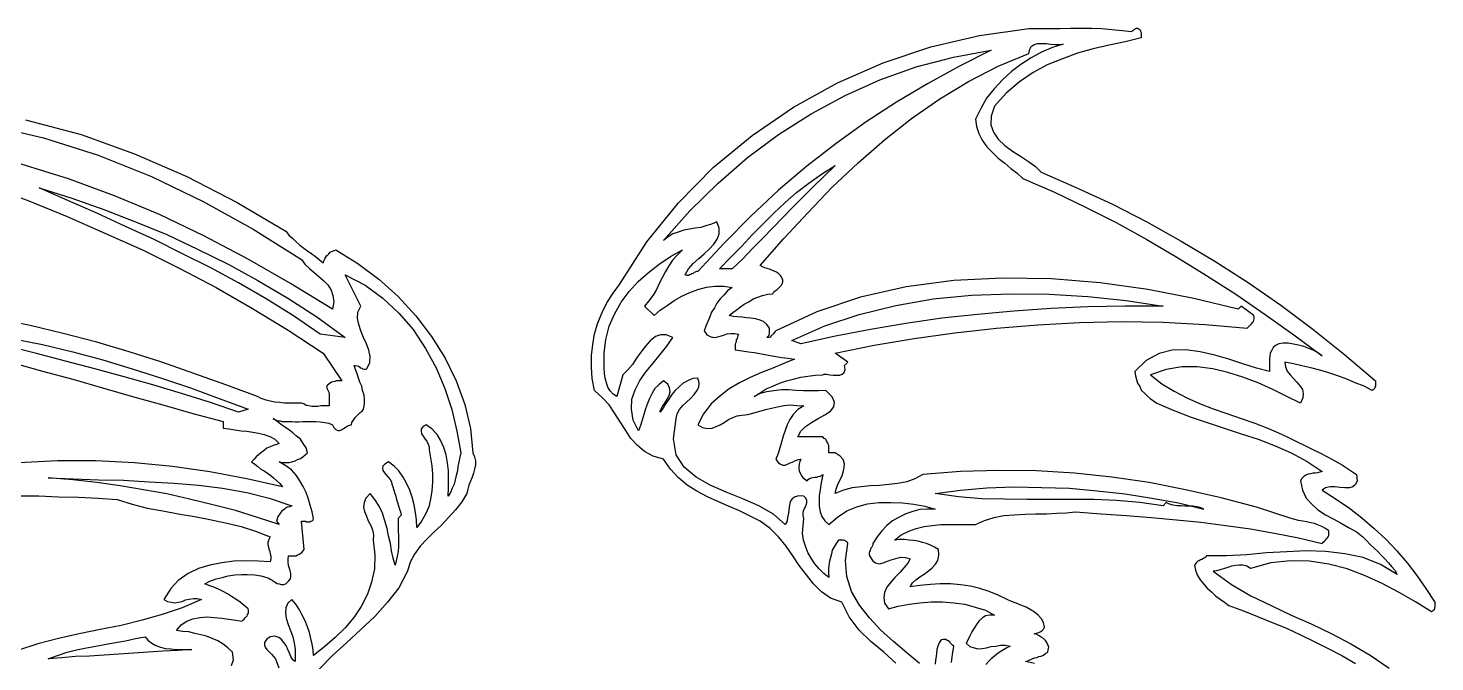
# Model space of a CAD drawing. Extents: x 0.04 to 6.89, y 0.04 to 9.01.
# Drawn here: x 3.519 to 6.503, y 7.662 to 9.007 of the extents above; entities that cross this region are included whole.
import ezdxf

# ---------------------------------------------------------------- set-up
doc = ezdxf.new("R2010")
doc.units = 0
doc.layers.add('1', color=7, linetype='Continuous')

msp = doc.modelspace()

# ---------------------------------------------------------------- linework, layer by layer
for points in [[(5.36, 7.659), (5.334, 7.682), (5.307, 7.705), (5.282, 7.729), (5.261, 7.757), (5.245, 7.788), (5.221, 7.797), (5.202, 7.81), (5.185, 7.827), (5.17, 7.846), (5.155, 7.866), (5.141, 7.887), (5.127, 7.907), (5.111, 7.927), (5.093, 7.945), (5.072, 7.96), (5.051, 7.971), (5.028, 7.982), (5.005, 7.992), (4.982, 8.002), (4.96, 8.012), (4.938, 8.024), (4.917, 8.037), (4.898, 8.053), (4.882, 8.071), (4.867, 8.092), (4.845, 8.098), (4.827, 8.108), (4.812, 8.121), (4.798, 8.136), (4.787, 8.153), (4.775, 8.171), (4.764, 8.189), (4.752, 8.207), (4.737, 8.223), (4.721, 8.238), (4.716, 8.263), (4.714, 8.287), (4.714, 8.312), (4.717, 8.335), (4.721, 8.358), (4.728, 8.381), (4.737, 8.403), (4.747, 8.424), (4.76, 8.444), (4.774, 8.463), (4.832, 8.553), (4.899, 8.636), (4.973, 8.712), (5.055, 8.779), (5.143, 8.839), (5.236, 8.891), (5.333, 8.933), (5.434, 8.967), (5.537, 8.991), (5.642, 9.006), (5.664, 9.006), (5.686, 9.006), (5.708, 9.006), (5.73, 9.007), (5.753, 9.007), (5.775, 9.007), (5.797, 9.006), (5.818, 9.004), (5.84, 9.002), (5.86, 9)], [(5.86, 9), (5.862, 9.001), (5.863, 9.002), (5.865, 9.004), (5.866, 9.005), (5.868, 9.006), (5.87, 9.007), (5.872, 9.007), (5.874, 9.006), (5.876, 9.005), (5.877, 9.003), (5.879, 9.002), (5.879, 9), (5.88, 8.997), (5.88, 8.995), (5.88, 8.992), (5.88, 8.989), (5.88, 8.986), (5.846, 8.978), (5.812, 8.971), (5.778, 8.963), (5.745, 8.954), (5.713, 8.942), (5.681, 8.929), (5.651, 8.913), (5.622, 8.893), (5.594, 8.869), (5.569, 8.841), (5.562, 8.82), (5.561, 8.802), (5.567, 8.786), (5.577, 8.771), (5.591, 8.758), (5.607, 8.746), (5.624, 8.735), (5.641, 8.724), (5.656, 8.713), (5.668, 8.701), (5.744, 8.668), (5.819, 8.633), (5.892, 8.596), (5.965, 8.555), (6.036, 8.512), (6.107, 8.467), (6.176, 8.419), (6.244, 8.368), (6.311, 8.314), (6.377, 8.258), (6.377, 8.255), (6.377, 8.252), (6.377, 8.25), (6.377, 8.247), (6.376, 8.245), (6.375, 8.242), (6.374, 8.241), (6.372, 8.239), (6.37, 8.238), (6.353, 8.247), (6.334, 8.254), (6.316, 8.262), (6.297, 8.269), (6.278, 8.275), (6.259, 8.281), (6.24, 8.286), (6.221, 8.29), (6.203, 8.294), (6.185, 8.298), (6.186, 8.288), (6.19, 8.279), (6.196, 8.271), (6.203, 8.263), (6.21, 8.255), (6.217, 8.247), (6.222, 8.24), (6.224, 8.231), (6.223, 8.222), (6.218, 8.211), (6.189, 8.225), (6.159, 8.24), (6.128, 8.254), (6.096, 8.266), (6.064, 8.276), (6.032, 8.284), (5.999, 8.288), (5.966, 8.288), (5.933, 8.282), (5.9, 8.271), (5.924, 8.252), (5.95, 8.236), (5.977, 8.222), (6.004, 8.21), (6.033, 8.199), (6.062, 8.189), (6.092, 8.178), (6.121, 8.168), (6.15, 8.157), (6.178, 8.145), (6.194, 8.137), (6.211, 8.129), (6.227, 8.121), (6.243, 8.113), (6.259, 8.105), (6.275, 8.097), (6.291, 8.088), (6.307, 8.079), (6.322, 8.069), (6.337, 8.059), (6.338, 8.046), (6.335, 8.038), (6.329, 8.033), (6.322, 8.031), (6.312, 8.031), (6.302, 8.032), (6.291, 8.033), (6.281, 8.033), (6.271, 8.031), (6.264, 8.026), (6.294, 8.007), (6.322, 7.988), (6.348, 7.967), (6.374, 7.945), (6.399, 7.922), (6.422, 7.897), (6.444, 7.872), (6.465, 7.845), (6.484, 7.817), (6.503, 7.788), (6.503, 7.785), (6.503, 7.782), (6.503, 7.779), (6.502, 7.776), (6.502, 7.774), (6.501, 7.772), (6.5, 7.771), (6.498, 7.769), (6.496, 7.768), (6.462, 7.789), (6.427, 7.809), (6.391, 7.828), (6.354, 7.845), (6.317, 7.859), (6.278, 7.869), (6.237, 7.875), (6.197, 7.876), (6.155, 7.872), (6.112, 7.86), (6.104, 7.865), (6.096, 7.867), (6.088, 7.867), (6.08, 7.866), (6.072, 7.865), (6.064, 7.862), (6.057, 7.86), (6.048, 7.857), (6.04, 7.855), (6.033, 7.854), (6.072, 7.826), (6.113, 7.802), (6.156, 7.781), (6.198, 7.761), (6.241, 7.742), (6.283, 7.722), (6.325, 7.7), (6.366, 7.676), (6.406, 7.648)], [(3.514, 8.812), (3.632, 8.781), (3.745, 8.74), (3.856, 8.692), (3.963, 8.637), (4.066, 8.576), (4.073, 8.567), (4.081, 8.56), (4.088, 8.553), (4.096, 8.546), (4.104, 8.54), (4.112, 8.534), (4.121, 8.528), (4.129, 8.522), (4.137, 8.516), (4.145, 8.509), (4.147, 8.514), (4.149, 8.517), (4.151, 8.521), (4.153, 8.524), (4.155, 8.526), (4.157, 8.528), (4.16, 8.531), (4.163, 8.533), (4.167, 8.534), (4.172, 8.536), (4.219, 8.507), (4.263, 8.474), (4.304, 8.437), (4.342, 8.396), (4.375, 8.352), (4.404, 8.306), (4.427, 8.258), (4.446, 8.208), (4.458, 8.157), (4.463, 8.105), (4.466, 8.097), (4.468, 8.088), (4.468, 8.08), (4.466, 8.071), (4.464, 8.062), (4.461, 8.054), (4.458, 8.045), (4.454, 8.037), (4.452, 8.028), (4.45, 8.019), (4.439, 8.001), (4.426, 7.984), (4.411, 7.968), (4.396, 7.952), (4.38, 7.937), (4.365, 7.922), (4.351, 7.907), (4.339, 7.89), (4.33, 7.873), (4.324, 7.854), (4.306, 7.819), (4.282, 7.788), (4.255, 7.758), (4.225, 7.73), (4.195, 7.702), (4.165, 7.675), (4.137, 7.646)]]:
    msp.add_lwpolyline(points)
at = {"layer": '1'}
for points in [[(5.562, 8.96), (5.495, 8.926), (5.427, 8.889), (5.361, 8.85), (5.297, 8.808), (5.233, 8.762), (5.171, 8.714), (5.111, 8.663), (5.052, 8.608), (4.995, 8.55), (4.94, 8.49), (4.937, 8.49), (4.934, 8.489), (4.932, 8.488), (4.93, 8.486), (4.927, 8.485), (4.925, 8.484), (4.922, 8.483), (4.92, 8.482), (4.917, 8.482), (4.913, 8.483), (4.92, 8.496), (4.93, 8.507), (4.942, 8.518), (4.953, 8.528), (4.964, 8.538), (4.974, 8.548), (4.981, 8.559), (4.985, 8.57), (4.985, 8.582), (4.98, 8.596), (4.969, 8.591), (4.957, 8.587), (4.946, 8.584), (4.934, 8.582), (4.922, 8.58), (4.91, 8.578), (4.898, 8.574), (4.887, 8.57), (4.877, 8.564), (4.867, 8.556), (4.923, 8.619), (4.983, 8.678), (5.045, 8.732), (5.111, 8.781), (5.18, 8.825), (5.252, 8.864), (5.326, 8.897), (5.403, 8.925), (5.482, 8.945), (5.562, 8.96)], [(5.654, 7.658), (5.635, 7.662), (5.64, 7.664), (5.644, 7.666), (5.649, 7.668), (5.654, 7.67), (5.659, 7.671), (5.663, 7.673), (5.668, 7.674), (5.673, 7.676), (5.677, 7.679), (5.682, 7.682), (5.683, 7.687), (5.684, 7.693), (5.682, 7.698), (5.68, 7.703), (5.677, 7.707), (5.673, 7.711), (5.668, 7.714), (5.664, 7.717), (5.659, 7.72), (5.655, 7.721), (5.653, 7.721), (5.66, 7.723), (5.663, 7.724), (5.667, 7.726), (5.67, 7.728), (5.673, 7.731), (5.675, 7.735), (5.673, 7.745), (5.669, 7.753), (5.662, 7.761), (5.654, 7.767), (5.645, 7.773), (5.636, 7.778), (5.625, 7.782), (5.615, 7.786), (5.605, 7.79), (5.596, 7.794), (5.577, 7.803), (5.558, 7.811), (5.538, 7.817), (5.518, 7.822), (5.497, 7.825), (5.476, 7.827), (5.454, 7.827), (5.433, 7.826), (5.411, 7.824), (5.39, 7.821), (5.395, 7.829), (5.402, 7.836), (5.411, 7.842), (5.42, 7.848), (5.429, 7.855), (5.437, 7.861), (5.444, 7.869), (5.449, 7.877), (5.451, 7.888), (5.45, 7.9), (5.442, 7.905), (5.433, 7.909), (5.425, 7.913), (5.416, 7.915), (5.407, 7.918), (5.397, 7.919), (5.388, 7.92), (5.378, 7.921), (5.367, 7.921), (5.357, 7.92), (5.371, 7.931), (5.387, 7.939), (5.403, 7.945), (5.42, 7.949), (5.437, 7.951), (5.455, 7.953), (5.473, 7.953), (5.492, 7.953), (5.511, 7.953), (5.529, 7.953), (5.548, 7.962), (5.568, 7.968), (5.589, 7.972), (5.611, 7.974), (5.634, 7.975), (5.656, 7.976), (5.679, 7.976), (5.701, 7.977), (5.722, 7.978), (5.741, 7.98), (5.795, 7.976), (5.848, 7.972), (5.901, 7.968), (5.955, 7.963), (6.007, 7.958), (6.06, 7.951), (6.112, 7.944), (6.163, 7.935), (6.214, 7.925), (6.264, 7.913), (6.266, 7.916), (6.269, 7.918), (6.271, 7.92), (6.273, 7.923), (6.275, 7.925), (6.277, 7.927), (6.278, 7.93), (6.278, 7.933), (6.278, 7.936), (6.278, 7.94), (6.271, 7.945), (6.263, 7.949), (6.256, 7.952), (6.248, 7.955), (6.24, 7.957), (6.231, 7.959), (6.223, 7.96), (6.214, 7.962), (6.206, 7.964), (6.198, 7.966), (6.125, 7.99), (6.05, 8.01), (5.974, 8.027), (5.897, 8.042), (5.818, 8.054), (5.739, 8.062), (5.658, 8.067), (5.578, 8.068), (5.497, 8.066), (5.417, 8.059), (5.4, 8.05), (5.383, 8.044), (5.364, 8.04), (5.345, 8.038), (5.325, 8.036), (5.305, 8.035), (5.286, 8.033), (5.267, 8.031), (5.249, 8.026), (5.231, 8.019), (5.233, 8.028), (5.236, 8.037), (5.24, 8.046), (5.245, 8.055), (5.248, 8.064), (5.25, 8.074), (5.251, 8.082), (5.248, 8.091), (5.242, 8.098), (5.231, 8.105), (5.218, 8.105), (5.218, 8.11), (5.218, 8.113), (5.218, 8.117), (5.218, 8.121), (5.216, 8.124), (5.215, 8.127), (5.213, 8.131), (5.211, 8.134), (5.208, 8.136), (5.205, 8.139), (5.152, 8.139), (5.158, 8.151), (5.168, 8.161), (5.181, 8.17), (5.195, 8.178), (5.209, 8.186), (5.221, 8.194), (5.228, 8.203), (5.23, 8.213), (5.225, 8.224), (5.211, 8.238), (5.196, 8.237), (5.18, 8.237), (5.164, 8.237), (5.148, 8.238), (5.132, 8.239), (5.117, 8.239), (5.101, 8.237), (5.086, 8.235), (5.072, 8.231), (5.059, 8.225), (5.072, 8.233), (5.085, 8.241), (5.099, 8.247), (5.113, 8.253), (5.128, 8.258), (5.142, 8.262), (5.158, 8.266), (5.173, 8.268), (5.189, 8.27), (5.205, 8.271), (5.208, 8.272), (5.213, 8.272), (5.22, 8.271), (5.227, 8.27), (5.234, 8.27), (5.241, 8.27), (5.246, 8.272), (5.25, 8.276), (5.252, 8.282), (5.251, 8.291), (5.258, 8.298), (5.231, 8.317), (5.314, 8.334), (5.399, 8.348), (5.485, 8.36), (5.573, 8.37), (5.661, 8.377), (5.749, 8.382), (5.838, 8.384), (5.927, 8.383), (6.016, 8.378), (6.105, 8.37), (6.108, 8.373), (6.11, 8.375), (6.112, 8.377), (6.114, 8.379), (6.116, 8.382), (6.118, 8.384), (6.119, 8.387), (6.12, 8.39), (6.12, 8.393), (6.119, 8.397), (6.092, 8.417), (6.086, 8.41), (5.992, 8.433), (5.894, 8.452), (5.793, 8.466), (5.69, 8.475), (5.586, 8.476), (5.483, 8.471), (5.382, 8.458), (5.285, 8.436), (5.192, 8.405), (5.105, 8.364), (5.103, 8.362), (5.102, 8.36), (5.1, 8.358), (5.098, 8.356), (5.097, 8.355), (5.095, 8.353), (5.093, 8.351), (5.091, 8.35), (5.088, 8.35), (5.086, 8.35), (5.088, 8.352), (5.089, 8.353), (5.091, 8.355), (5.091, 8.357), (5.092, 8.359), (5.092, 8.362), (5.092, 8.365), (5.092, 8.367), (5.092, 8.37), (5.086, 8.378), (5.079, 8.384), (5.07, 8.388), (5.062, 8.39), (5.052, 8.391), (5.043, 8.392), (5.033, 8.393), (5.024, 8.394), (5.015, 8.395), (5.006, 8.397), (5.014, 8.403), (5.021, 8.408), (5.03, 8.415), (5.038, 8.421), (5.048, 8.426), (5.057, 8.432), (5.067, 8.436), (5.077, 8.439), (5.088, 8.442), (5.099, 8.443), (5.101, 8.447), (5.104, 8.449), (5.108, 8.452), (5.111, 8.455), (5.114, 8.458), (5.117, 8.461), (5.119, 8.464), (5.12, 8.468), (5.12, 8.472), (5.119, 8.476), (5.115, 8.482), (5.111, 8.486), (5.107, 8.489), (5.102, 8.491), (5.097, 8.493), (5.092, 8.495), (5.087, 8.497), (5.082, 8.498), (5.077, 8.5), (5.072, 8.503), (5.122, 8.56), (5.173, 8.615), (5.225, 8.669), (5.28, 8.721), (5.336, 8.77), (5.393, 8.815), (5.453, 8.857), (5.514, 8.894), (5.577, 8.926), (5.642, 8.953), (5.644, 8.962), (5.647, 8.968), (5.653, 8.972), (5.661, 8.974), (5.669, 8.974), (5.679, 8.974), (5.688, 8.973), (5.698, 8.972), (5.707, 8.972), (5.715, 8.973)], [(5.715, 8.973), (5.692, 8.966), (5.669, 8.956), (5.647, 8.944), (5.625, 8.93), (5.605, 8.915), (5.586, 8.897), (5.568, 8.878), (5.552, 8.858), (5.54, 8.836), (5.529, 8.814), (5.531, 8.798), (5.536, 8.783), (5.543, 8.769), (5.553, 8.755), (5.565, 8.743), (5.577, 8.731), (5.591, 8.72), (5.604, 8.709), (5.617, 8.699), (5.629, 8.688), (5.696, 8.659), (5.762, 8.627), (5.827, 8.594), (5.892, 8.558), (5.956, 8.521), (6.019, 8.482), (6.081, 8.442), (6.143, 8.399), (6.204, 8.356), (6.264, 8.311), (6.26, 8.314), (6.254, 8.318), (6.245, 8.323), (6.236, 8.327), (6.225, 8.331), (6.214, 8.334), (6.203, 8.336), (6.192, 8.338), (6.181, 8.338), (6.172, 8.337), (6.165, 8.333), (6.16, 8.329), (6.157, 8.323), (6.154, 8.317), (6.153, 8.311), (6.152, 8.305), (6.152, 8.298), (6.152, 8.291), (6.152, 8.284), (6.152, 8.278), (6.125, 8.285), (6.096, 8.294), (6.066, 8.304), (6.036, 8.313), (6.005, 8.32), (5.975, 8.324), (5.946, 8.323), (5.918, 8.316), (5.891, 8.301), (5.867, 8.278), (5.868, 8.269), (5.87, 8.261), (5.872, 8.253), (5.877, 8.246), (5.881, 8.238), (5.887, 8.232), (5.893, 8.226), (5.899, 8.221), (5.906, 8.216), (5.913, 8.211), (5.948, 8.196), (5.984, 8.182), (6.02, 8.17), (6.056, 8.158), (6.092, 8.146), (6.128, 8.134), (6.164, 8.12), (6.198, 8.105), (6.232, 8.087), (6.264, 8.066), (6.259, 8.064), (6.254, 8.063), (6.25, 8.062), (6.244, 8.062), (6.239, 8.061), (6.234, 8.06), (6.229, 8.058), (6.225, 8.055), (6.221, 8.051), (6.218, 8.046), (6.222, 8.026), (6.23, 8.009), (6.242, 7.996), (6.255, 7.984), (6.271, 7.974), (6.287, 7.965), (6.304, 7.956), (6.32, 7.947), (6.336, 7.938), (6.35, 7.927), (6.358, 7.919), (6.366, 7.911), (6.374, 7.903), (6.382, 7.896), (6.389, 7.888), (6.397, 7.88), (6.405, 7.872), (6.411, 7.864), (6.418, 7.856), (6.423, 7.847), (6.388, 7.868), (6.351, 7.883), (6.312, 7.891), (6.272, 7.896), (6.23, 7.897), (6.189, 7.895), (6.146, 7.893), (6.104, 7.889), (6.061, 7.887), (6.019, 7.887), (6.017, 7.884), (6.014, 7.882), (6.012, 7.881), (6.009, 7.879), (6.006, 7.878), (6.003, 7.876), (6, 7.875), (5.997, 7.872), (5.995, 7.87), (5.993, 7.867), (5.995, 7.856), (5.999, 7.846), (6.005, 7.836), (6.012, 7.827), (6.02, 7.818), (6.029, 7.81), (6.038, 7.802), (6.048, 7.795), (6.057, 7.788), (6.066, 7.781), (6.097, 7.77), (6.127, 7.758), (6.158, 7.745), (6.188, 7.733), (6.218, 7.719), (6.247, 7.705), (6.277, 7.69), (6.306, 7.675), (6.335, 7.658)], [(3.434, 8.802), (3.552, 8.774), (3.668, 8.737), (3.781, 8.692), (3.891, 8.639), (3.997, 8.58), (4.099, 8.516)], [(4.099, 8.516), (4.106, 8.506), (4.116, 8.497), (4.126, 8.488), (4.136, 8.48), (4.146, 8.471), (4.155, 8.462), (4.162, 8.451), (4.166, 8.439), (4.168, 8.426), (4.165, 8.41), (4.076, 8.465), (3.985, 8.517), (3.892, 8.566), (3.798, 8.611), (3.703, 8.651), (3.605, 8.687), (3.505, 8.718)], [(5.231, 8.715), (5.208, 8.693), (5.185, 8.671), (5.163, 8.649), (5.141, 8.627), (5.12, 8.605), (5.099, 8.583), (5.078, 8.561), (5.056, 8.539), (5.035, 8.517), (5.013, 8.496), (4.986, 8.496), (5.009, 8.52), (5.033, 8.544), (5.055, 8.568), (5.078, 8.591), (5.101, 8.614), (5.125, 8.637), (5.149, 8.658), (5.175, 8.678), (5.202, 8.697), (5.231, 8.715)], [(3.439, 8.671), (3.521, 8.64), (3.602, 8.607), (3.682, 8.572), (3.762, 8.536), (3.841, 8.497), (3.918, 8.456), (3.995, 8.412), (4.071, 8.366), (4.145, 8.317), (4.185, 8.258), (4.181, 8.258), (4.177, 8.258), (4.173, 8.258), (4.17, 8.257), (4.166, 8.256), (4.163, 8.255), (4.16, 8.253), (4.157, 8.251), (4.154, 8.248), (4.152, 8.245), (4.154, 8.241), (4.156, 8.237), (4.157, 8.234), (4.158, 8.23), (4.158, 8.226), (4.158, 8.222), (4.158, 8.218), (4.158, 8.213), (4.158, 8.209), (4.158, 8.205), (4.152, 8.205), (4.146, 8.205), (4.14, 8.205), (4.134, 8.204), (4.127, 8.204), (4.121, 8.204), (4.115, 8.205), (4.109, 8.206), (4.104, 8.209), (4.099, 8.211), (4.091, 8.211), (4.082, 8.211), (4.073, 8.211), (4.063, 8.211), (4.053, 8.212), (4.043, 8.213), (4.033, 8.215), (4.024, 8.217), (4.014, 8.221), (4.006, 8.225), (3.939, 8.25), (3.871, 8.274), (3.803, 8.298), (3.734, 8.32), (3.665, 8.34), (3.594, 8.359), (3.524, 8.376), (3.451, 8.39)], [(4.192, 8.35), (4.139, 8.357), (4.082, 8.396), (4.024, 8.432), (3.966, 8.466), (3.907, 8.498), (3.847, 8.528), (3.787, 8.558), (3.726, 8.586), (3.665, 8.614), (3.604, 8.641), (3.543, 8.668), (3.612, 8.646), (3.68, 8.622), (3.747, 8.596), (3.814, 8.569), (3.879, 8.538), (3.944, 8.506), (4.007, 8.471), (4.07, 8.434), (4.132, 8.394), (4.192, 8.35)], [(5.41, 7.658), (5.383, 7.681), (5.355, 7.705), (5.328, 7.729), (5.304, 7.755), (5.283, 7.782), (5.266, 7.811), (5.256, 7.843), (5.253, 7.877), (5.258, 7.913), (5.257, 7.915), (5.255, 7.917), (5.253, 7.918), (5.251, 7.919), (5.249, 7.92), (5.246, 7.92), (5.244, 7.92), (5.241, 7.92), (5.238, 7.92), (5.233, 7.913), (5.229, 7.906), (5.225, 7.899), (5.223, 7.891), (5.221, 7.883), (5.219, 7.875), (5.218, 7.867), (5.217, 7.858), (5.217, 7.85), (5.218, 7.841), (5.207, 7.849), (5.197, 7.859), (5.188, 7.87), (5.18, 7.882), (5.173, 7.894), (5.168, 7.907), (5.164, 7.92), (5.162, 7.935), (5.163, 7.95), (5.165, 7.966), (5.163, 7.972), (5.163, 7.977), (5.164, 7.982), (5.166, 7.987), (5.168, 7.991), (5.17, 7.996), (5.171, 8), (5.171, 8.004), (5.169, 8.009), (5.165, 8.013), (5.154, 8.014), (5.146, 8.012), (5.14, 8.008), (5.136, 8.002), (5.134, 7.994), (5.133, 7.985), (5.132, 7.977), (5.13, 7.968), (5.129, 7.96), (5.125, 7.953), (5.1, 7.975), (5.069, 7.993), (5.035, 8.008), (5, 8.022), (4.966, 8.037), (4.936, 8.054), (4.911, 8.075), (4.894, 8.101), (4.888, 8.135), (4.894, 8.178), (4.896, 8.188), (4.901, 8.197), (4.908, 8.206), (4.916, 8.213), (4.924, 8.221), (4.932, 8.229), (4.938, 8.237), (4.942, 8.245), (4.943, 8.254), (4.94, 8.264), (4.929, 8.263), (4.919, 8.259), (4.909, 8.253), (4.901, 8.246), (4.892, 8.238), (4.885, 8.229), (4.878, 8.219), (4.872, 8.21), (4.866, 8.2), (4.86, 8.192), (4.86, 8.194), (4.862, 8.199), (4.865, 8.204), (4.87, 8.211), (4.875, 8.219), (4.879, 8.227), (4.881, 8.235), (4.88, 8.243), (4.876, 8.251), (4.867, 8.258), (4.857, 8.25), (4.849, 8.242), (4.843, 8.232), (4.837, 8.221), (4.833, 8.21), (4.829, 8.199), (4.825, 8.187), (4.822, 8.175), (4.818, 8.163), (4.814, 8.152), (4.803, 8.175), (4.799, 8.198), (4.8, 8.219), (4.807, 8.239), (4.817, 8.259), (4.83, 8.278), (4.845, 8.296), (4.86, 8.314), (4.874, 8.332), (4.887, 8.35), (4.873, 8.356), (4.861, 8.356), (4.85, 8.352), (4.839, 8.343), (4.829, 8.332), (4.819, 8.319), (4.81, 8.306), (4.801, 8.293), (4.791, 8.281), (4.781, 8.271), (4.768, 8.225), (4.76, 8.23), (4.754, 8.237), (4.749, 8.245), (4.746, 8.254), (4.743, 8.264), (4.742, 8.274), (4.741, 8.285), (4.741, 8.296), (4.741, 8.307), (4.741, 8.317), (4.745, 8.346), (4.752, 8.374), (4.763, 8.4), (4.777, 8.425), (4.794, 8.448), (4.813, 8.469), (4.835, 8.488), (4.858, 8.506), (4.882, 8.522), (4.907, 8.536)], [(4.907, 8.536), (4.896, 8.525), (4.886, 8.514), (4.878, 8.502), (4.871, 8.49), (4.865, 8.478), (4.858, 8.465), (4.852, 8.452), (4.845, 8.44), (4.836, 8.428), (4.827, 8.417), (4.847, 8.397), (4.86, 8.408), (4.875, 8.418), (4.89, 8.429), (4.906, 8.438), (4.923, 8.446), (4.94, 8.452), (4.958, 8.457), (4.976, 8.459), (4.995, 8.459), (5.013, 8.456), (5.003, 8.449), (4.995, 8.44), (4.987, 8.432), (4.98, 8.423), (4.975, 8.413), (4.969, 8.404), (4.965, 8.394), (4.961, 8.384), (4.957, 8.374), (4.953, 8.364), (4.959, 8.356), (4.966, 8.352), (4.973, 8.35), (4.979, 8.351), (4.987, 8.353), (4.994, 8.355), (5.002, 8.358), (5.01, 8.359), (5.018, 8.359), (5.026, 8.357), (5.025, 8.354), (5.024, 8.351), (5.023, 8.348), (5.021, 8.345), (5.021, 8.341), (5.02, 8.338), (5.019, 8.335), (5.019, 8.331), (5.019, 8.328), (5.019, 8.324), (5.034, 8.322), (5.047, 8.32), (5.059, 8.318), (5.071, 8.316), (5.082, 8.314), (5.094, 8.312), (5.105, 8.31), (5.118, 8.308), (5.131, 8.306), (5.145, 8.304), (5.122, 8.295), (5.099, 8.285), (5.075, 8.276), (5.051, 8.265), (5.028, 8.254), (5.006, 8.241), (4.986, 8.225), (4.968, 8.209), (4.952, 8.188), (4.94, 8.165), (4.95, 8.159), (4.96, 8.157), (4.97, 8.158), (4.979, 8.161), (4.987, 8.165), (4.996, 8.17), (5.005, 8.176), (5.014, 8.18), (5.023, 8.184), (5.033, 8.185), (5.046, 8.187), (5.059, 8.19), (5.071, 8.194), (5.084, 8.197), (5.096, 8.2), (5.109, 8.203), (5.122, 8.206), (5.136, 8.207), (5.15, 8.206), (5.165, 8.205), (5.152, 8.197), (5.142, 8.187), (5.135, 8.176), (5.129, 8.165), (5.125, 8.153), (5.121, 8.141), (5.117, 8.128), (5.114, 8.116), (5.11, 8.104), (5.105, 8.092), (5.11, 8.085), (5.115, 8.081), (5.12, 8.079), (5.125, 8.079), (5.13, 8.081), (5.136, 8.084), (5.142, 8.086), (5.147, 8.089), (5.153, 8.091), (5.158, 8.092), (5.156, 8.087), (5.155, 8.081), (5.154, 8.076), (5.154, 8.072), (5.155, 8.067), (5.157, 8.062), (5.159, 8.058), (5.162, 8.054), (5.166, 8.05), (5.172, 8.046), (5.174, 8.049), (5.177, 8.051), (5.181, 8.052), (5.184, 8.053), (5.188, 8.054), (5.192, 8.054), (5.195, 8.055), (5.199, 8.056), (5.202, 8.057), (5.205, 8.059), (5.203, 8.049), (5.201, 8.038), (5.199, 8.027), (5.197, 8.015), (5.197, 8.003), (5.197, 7.992), (5.199, 7.98), (5.203, 7.97), (5.209, 7.961), (5.218, 7.953), (5.236, 7.969), (5.256, 7.982), (5.277, 7.991), (5.3, 7.997), (5.324, 8), (5.349, 8), (5.374, 7.999), (5.398, 7.996), (5.421, 7.992), (5.443, 7.986), (5.427, 7.986), (5.411, 7.985), (5.396, 7.981), (5.381, 7.976), (5.367, 7.969), (5.353, 7.961), (5.341, 7.951), (5.33, 7.94), (5.32, 7.927), (5.311, 7.913), (5.311, 7.911), (5.31, 7.908), (5.309, 7.905), (5.307, 7.903), (5.306, 7.901), (5.305, 7.898), (5.304, 7.896), (5.303, 7.893), (5.303, 7.89), (5.304, 7.887), (5.31, 7.877), (5.317, 7.872), (5.325, 7.87), (5.333, 7.872), (5.342, 7.875), (5.35, 7.878), (5.36, 7.881), (5.37, 7.884), (5.38, 7.883), (5.39, 7.88), (5.385, 7.871), (5.377, 7.861), (5.368, 7.851), (5.358, 7.841), (5.349, 7.831), (5.341, 7.82), (5.336, 7.809), (5.334, 7.798), (5.336, 7.786), (5.344, 7.774), (5.365, 7.78), (5.388, 7.784), (5.411, 7.787), (5.435, 7.789), (5.459, 7.789), (5.483, 7.787), (5.506, 7.784), (5.528, 7.778), (5.55, 7.771), (5.569, 7.761), (5.559, 7.761), (5.55, 7.759), (5.543, 7.754), (5.536, 7.748), (5.531, 7.741), (5.526, 7.733), (5.521, 7.725), (5.517, 7.717), (5.513, 7.709), (5.509, 7.701), (5.517, 7.694), (5.526, 7.691), (5.534, 7.689), (5.543, 7.69), (5.552, 7.691), (5.562, 7.694), (5.572, 7.695), (5.582, 7.697), (5.592, 7.697), (5.602, 7.695), (5.595, 7.691), (5.588, 7.687), (5.581, 7.683), (5.574, 7.678), (5.568, 7.673), (5.562, 7.668), (5.556, 7.662), (5.551, 7.656)], [(3.951, 7.654), (3.955, 7.666), (3.953, 7.682), (3.943, 7.691), (3.933, 7.699), (3.922, 7.706), (3.91, 7.711), (3.898, 7.716), (3.886, 7.719), (3.873, 7.722), (3.86, 7.725), (3.847, 7.726), (3.834, 7.728), (3.844, 7.74), (3.856, 7.748), (3.869, 7.753), (3.884, 7.756), (3.899, 7.757), (3.914, 7.756), (3.93, 7.754), (3.945, 7.752), (3.96, 7.75), (3.973, 7.748), (3.975, 7.75), (3.978, 7.752), (3.98, 7.755), (3.982, 7.757), (3.984, 7.759), (3.985, 7.762), (3.987, 7.765), (3.987, 7.768), (3.987, 7.771), (3.986, 7.774), (3.978, 7.781), (3.969, 7.788), (3.96, 7.795), (3.951, 7.8), (3.942, 7.806), (3.933, 7.811), (3.923, 7.816), (3.913, 7.82), (3.903, 7.824), (3.894, 7.827), (3.905, 7.833), (3.918, 7.838), (3.931, 7.841), (3.944, 7.844), (3.958, 7.846), (3.972, 7.847), (3.985, 7.847), (4, 7.846), (4.013, 7.844), (4.026, 7.841), (4.03, 7.839), (4.033, 7.837), (4.037, 7.835), (4.041, 7.832), (4.044, 7.83), (4.048, 7.828), (4.052, 7.827), (4.056, 7.826), (4.061, 7.826), (4.066, 7.827), (4.072, 7.833), (4.076, 7.838), (4.077, 7.843), (4.077, 7.849), (4.075, 7.855), (4.074, 7.86), (4.072, 7.866), (4.071, 7.873), (4.071, 7.879), (4.072, 7.887), (4.076, 7.887), (4.08, 7.887), (4.084, 7.887), (4.088, 7.887), (4.091, 7.889), (4.094, 7.89), (4.098, 7.892), (4.1, 7.894), (4.103, 7.897), (4.105, 7.9), (4.099, 7.96), (4.102, 7.96), (4.105, 7.96), (4.108, 7.96), (4.11, 7.959), (4.114, 7.959), (4.117, 7.959), (4.119, 7.96), (4.122, 7.961), (4.124, 7.963), (4.125, 7.966), (4.122, 7.98), (4.118, 7.994), (4.114, 8.007), (4.109, 8.021), (4.103, 8.034), (4.096, 8.046), (4.088, 8.058), (4.078, 8.069), (4.066, 8.078), (4.052, 8.086), (4.06, 8.085), (4.067, 8.085), (4.073, 8.085), (4.079, 8.086), (4.086, 8.088), (4.091, 8.091), (4.097, 8.093), (4.102, 8.097), (4.107, 8.101), (4.112, 8.105), (4.109, 8.116), (4.103, 8.125), (4.097, 8.134), (4.089, 8.141), (4.081, 8.148), (4.072, 8.155), (4.062, 8.161), (4.054, 8.167), (4.046, 8.173), (4.039, 8.178), (4.043, 8.176), (4.046, 8.175), (4.05, 8.173), (4.054, 8.173), (4.058, 8.172), (4.062, 8.172), (4.066, 8.172), (4.07, 8.172), (4.075, 8.172), (4.079, 8.172), (4.086, 8.171), (4.093, 8.171), (4.102, 8.172), (4.111, 8.172), (4.12, 8.172), (4.13, 8.172), (4.139, 8.171), (4.149, 8.17), (4.157, 8.168), (4.165, 8.165), (4.168, 8.159), (4.172, 8.155), (4.176, 8.153), (4.18, 8.153), (4.184, 8.154), (4.188, 8.157), (4.192, 8.159), (4.196, 8.162), (4.201, 8.164), (4.205, 8.165), (4.206, 8.17), (4.209, 8.174), (4.211, 8.177), (4.213, 8.18), (4.216, 8.183), (4.218, 8.185), (4.221, 8.188), (4.224, 8.191), (4.228, 8.194), (4.231, 8.198), (4.233, 8.209), (4.233, 8.219), (4.232, 8.228), (4.229, 8.238), (4.227, 8.247), (4.223, 8.255), (4.22, 8.264), (4.217, 8.273), (4.214, 8.282), (4.211, 8.291), (4.214, 8.291), (4.217, 8.29), (4.22, 8.289), (4.222, 8.288), (4.224, 8.286), (4.227, 8.285), (4.229, 8.284), (4.232, 8.283), (4.235, 8.283), (4.238, 8.284), (4.244, 8.297), (4.245, 8.31), (4.242, 8.323), (4.237, 8.337), (4.231, 8.35), (4.225, 8.364), (4.221, 8.378), (4.218, 8.391), (4.219, 8.404), (4.225, 8.417), (4.192, 8.483), (4.234, 8.461), (4.272, 8.434), (4.306, 8.402), (4.336, 8.367), (4.362, 8.327), (4.385, 8.286), (4.403, 8.242), (4.418, 8.197), (4.429, 8.151), (4.437, 8.105)], [(5.927, 8.417), (5.846, 8.417), (5.767, 8.415), (5.689, 8.412), (5.61, 8.406), (5.533, 8.399), (5.457, 8.391), (5.381, 8.38), (5.306, 8.367), (5.232, 8.353), (5.158, 8.337), (5.139, 8.344), (5.209, 8.375), (5.282, 8.399), (5.36, 8.418), (5.439, 8.432), (5.52, 8.44), (5.603, 8.443), (5.685, 8.442), (5.767, 8.437), (5.848, 8.429), (5.927, 8.417)], [(3.986, 8.198), (3.966, 8.192), (3.906, 8.212), (3.845, 8.231), (3.784, 8.25), (3.723, 8.267), (3.661, 8.284), (3.599, 8.3), (3.537, 8.316), (3.475, 8.332), (3.413, 8.348), (3.35, 8.364), (3.418, 8.358), (3.485, 8.348), (3.55, 8.335), (3.614, 8.32), (3.678, 8.303), (3.74, 8.284), (3.802, 8.264), (3.864, 8.243), (3.925, 8.221), (3.986, 8.198)], [(3.485, 8.297), (3.55, 8.279), (3.614, 8.262), (3.677, 8.243), (3.741, 8.225), (3.805, 8.207), (3.869, 8.189), (3.933, 8.172), (3.933, 8.158), (3.945, 8.156), (3.958, 8.154), (3.971, 8.152), (3.983, 8.151), (3.996, 8.149), (4.008, 8.147), (4.02, 8.144), (4.032, 8.14), (4.043, 8.134), (4.052, 8.125), (4.046, 8.123), (4.039, 8.121), (4.033, 8.118), (4.026, 8.115), (4.021, 8.111), (4.015, 8.107), (4.009, 8.102), (4.003, 8.097), (3.998, 8.091), (3.993, 8.086), (4, 8.081), (4.007, 8.076), (4.013, 8.071), (4.02, 8.067), (4.027, 8.062), (4.034, 8.057), (4.04, 8.052), (4.047, 8.046), (4.053, 8.04), (4.059, 8.033), (3.983, 8.05), (3.905, 8.065), (3.826, 8.076), (3.745, 8.084), (3.663, 8.088), (3.582, 8.088), (3.5, 8.084)], [(4.437, 8.105), (4.435, 8.096), (4.433, 8.086), (4.431, 8.076), (4.43, 8.067), (4.427, 8.057), (4.425, 8.048), (4.423, 8.039), (4.419, 8.03), (4.415, 8.021), (4.41, 8.013), (4.411, 8.031), (4.411, 8.049), (4.411, 8.067), (4.409, 8.084), (4.406, 8.101), (4.401, 8.117), (4.394, 8.132), (4.387, 8.144), (4.376, 8.156), (4.364, 8.165), (4.357, 8.161), (4.353, 8.156), (4.353, 8.151), (4.354, 8.146), (4.357, 8.141), (4.361, 8.135), (4.365, 8.13), (4.368, 8.124), (4.37, 8.118), (4.37, 8.112), (4.373, 8.095), (4.376, 8.078), (4.377, 8.06), (4.377, 8.043), (4.376, 8.025), (4.373, 8.007), (4.369, 7.991), (4.362, 7.975), (4.354, 7.96), (4.344, 7.947), (4.343, 7.963), (4.341, 7.979), (4.338, 7.995), (4.334, 8.011), (4.329, 8.026), (4.322, 8.041), (4.315, 8.054), (4.306, 8.067), (4.296, 8.077), (4.284, 8.086), (4.276, 8.081), (4.272, 8.077), (4.271, 8.073), (4.272, 8.068), (4.275, 8.063), (4.278, 8.059), (4.283, 8.054), (4.287, 8.049), (4.29, 8.044), (4.291, 8.039), (4.293, 8.033), (4.295, 8.026), (4.297, 8.019), (4.299, 8.013), (4.301, 8.006), (4.303, 8), (4.305, 7.993), (4.307, 7.986), (4.309, 7.98), (4.311, 7.973), (4.304, 7.966), (4.304, 7.959), (4.304, 7.949), (4.304, 7.939), (4.305, 7.929), (4.305, 7.918), (4.305, 7.907), (4.304, 7.896), (4.302, 7.886), (4.3, 7.876), (4.298, 7.867), (4.294, 7.882), (4.29, 7.897), (4.288, 7.913), (4.284, 7.929), (4.281, 7.945), (4.276, 7.961), (4.271, 7.977), (4.264, 7.992), (4.255, 8.006), (4.245, 8.019), (4.236, 8.009), (4.232, 8), (4.231, 7.99), (4.233, 7.981), (4.237, 7.971), (4.241, 7.961), (4.246, 7.951), (4.25, 7.942), (4.252, 7.931), (4.251, 7.92), (4.255, 7.889), (4.254, 7.859), (4.248, 7.831), (4.239, 7.805), (4.226, 7.779), (4.21, 7.756), (4.192, 7.734), (4.171, 7.713), (4.149, 7.694), (4.125, 7.675), (4.124, 7.687), (4.122, 7.699), (4.119, 7.711), (4.116, 7.724), (4.112, 7.736), (4.107, 7.749), (4.101, 7.761), (4.095, 7.772), (4.087, 7.784), (4.079, 7.794), (4.07, 7.786), (4.066, 7.776), (4.065, 7.765), (4.067, 7.754), (4.071, 7.741), (4.076, 7.728), (4.081, 7.715), (4.084, 7.702), (4.086, 7.688), (4.086, 7.675), (4.086, 7.662), (4.081, 7.666), (4.077, 7.673), (4.074, 7.68), (4.07, 7.688), (4.067, 7.696), (4.062, 7.703), (4.057, 7.709), (4.051, 7.713), (4.043, 7.716), (4.033, 7.715), (4.025, 7.709), (4.021, 7.703), (4.021, 7.698), (4.022, 7.693), (4.026, 7.688), (4.031, 7.683), (4.036, 7.678), (4.04, 7.673), (4.044, 7.668), (4.046, 7.662), (4.051, 7.649)], [(4.079, 7.993), (4.074, 7.991), (4.069, 7.99), (4.065, 7.987), (4.061, 7.984), (4.057, 7.981), (4.055, 7.978), (4.052, 7.974), (4.049, 7.97), (4.048, 7.965), (4.046, 7.96), (4.052, 7.953), (4.006, 7.968), (3.959, 7.983), (3.911, 7.995), (3.862, 8.007), (3.814, 8.018), (3.764, 8.027), (3.715, 8.035), (3.665, 8.042), (3.614, 8.048), (3.562, 8.052), (3.615, 8.05), (3.669, 8.048), (3.722, 8.047), (3.776, 8.044), (3.829, 8.041), (3.881, 8.037), (3.932, 8.03), (3.983, 8.021), (4.031, 8.009), (4.079, 7.993)], [(6.013, 7.986), (6.005, 7.989), (5.998, 7.991), (5.99, 7.992), (5.981, 7.992), (5.973, 7.992), (5.964, 7.993), (5.956, 7.993), (5.948, 7.994), (5.94, 7.996), (5.933, 8), (5.927, 7.993), (5.877, 8), (5.828, 8.004), (5.78, 8.006), (5.732, 8.006), (5.685, 8.006), (5.638, 8.006), (5.59, 8.007), (5.542, 8.008), (5.493, 8.012), (5.443, 8.019), (5.497, 8.026), (5.553, 8.031), (5.61, 8.033), (5.669, 8.032), (5.728, 8.03), (5.787, 8.025), (5.846, 8.018), (5.903, 8.009), (5.959, 7.999), (6.013, 7.986)], [(3.5, 8.014), (3.542, 8.014), (3.584, 8.012), (3.626, 8.011), (3.668, 8.009), (3.708, 8.006), (3.74, 7.996), (3.772, 7.988), (3.805, 7.982), (3.838, 7.976), (3.872, 7.97), (3.905, 7.964), (3.938, 7.957), (3.971, 7.949), (4.002, 7.939), (4.033, 7.927), (4.03, 7.921), (4.028, 7.915), (4.028, 7.911), (4.029, 7.906), (4.03, 7.901), (4.032, 7.896), (4.033, 7.891), (4.034, 7.886), (4.034, 7.88), (4.033, 7.874), (4.008, 7.875), (3.982, 7.876), (3.956, 7.875), (3.93, 7.872), (3.905, 7.867), (3.881, 7.86), (3.859, 7.849), (3.838, 7.834), (3.822, 7.817), (3.807, 7.794), (3.815, 7.79), (3.823, 7.788), (3.831, 7.787), (3.838, 7.788), (3.846, 7.79), (3.853, 7.793), (3.861, 7.795), (3.87, 7.796), (3.878, 7.796), (3.887, 7.794), (3.846, 7.776), (3.804, 7.762), (3.761, 7.75), (3.717, 7.739), (3.672, 7.73), (3.628, 7.721), (3.584, 7.711), (3.54, 7.7), (3.497, 7.686)], [(3.768, 7.715), (3.774, 7.707), (3.782, 7.701), (3.79, 7.696), (3.8, 7.693), (3.811, 7.69), (3.822, 7.689), (3.833, 7.688), (3.844, 7.688), (3.856, 7.688), (3.867, 7.688), (3.836, 7.686), (3.805, 7.684), (3.774, 7.682), (3.743, 7.68), (3.712, 7.678), (3.681, 7.676), (3.65, 7.674), (3.62, 7.673), (3.591, 7.67), (3.562, 7.668), (3.582, 7.675), (3.602, 7.682), (3.622, 7.687), (3.643, 7.691), (3.663, 7.695), (3.685, 7.699), (3.705, 7.703), (3.726, 7.706), (3.747, 7.711), (3.768, 7.715)], [(5.478, 7.66), (5.48, 7.677), (5.483, 7.695), (5.48, 7.697), (5.478, 7.699), (5.476, 7.701), (5.474, 7.704), (5.471, 7.706), (5.469, 7.707), (5.466, 7.709), (5.463, 7.709), (5.46, 7.709), (5.456, 7.708), (5.452, 7.702), (5.449, 7.695), (5.447, 7.688), (5.446, 7.68), (5.445, 7.673), (5.444, 7.665), (5.443, 7.657)]]:
    msp.add_lwpolyline(points, dxfattribs=at)

doc.saveas('drawing.dxf')
